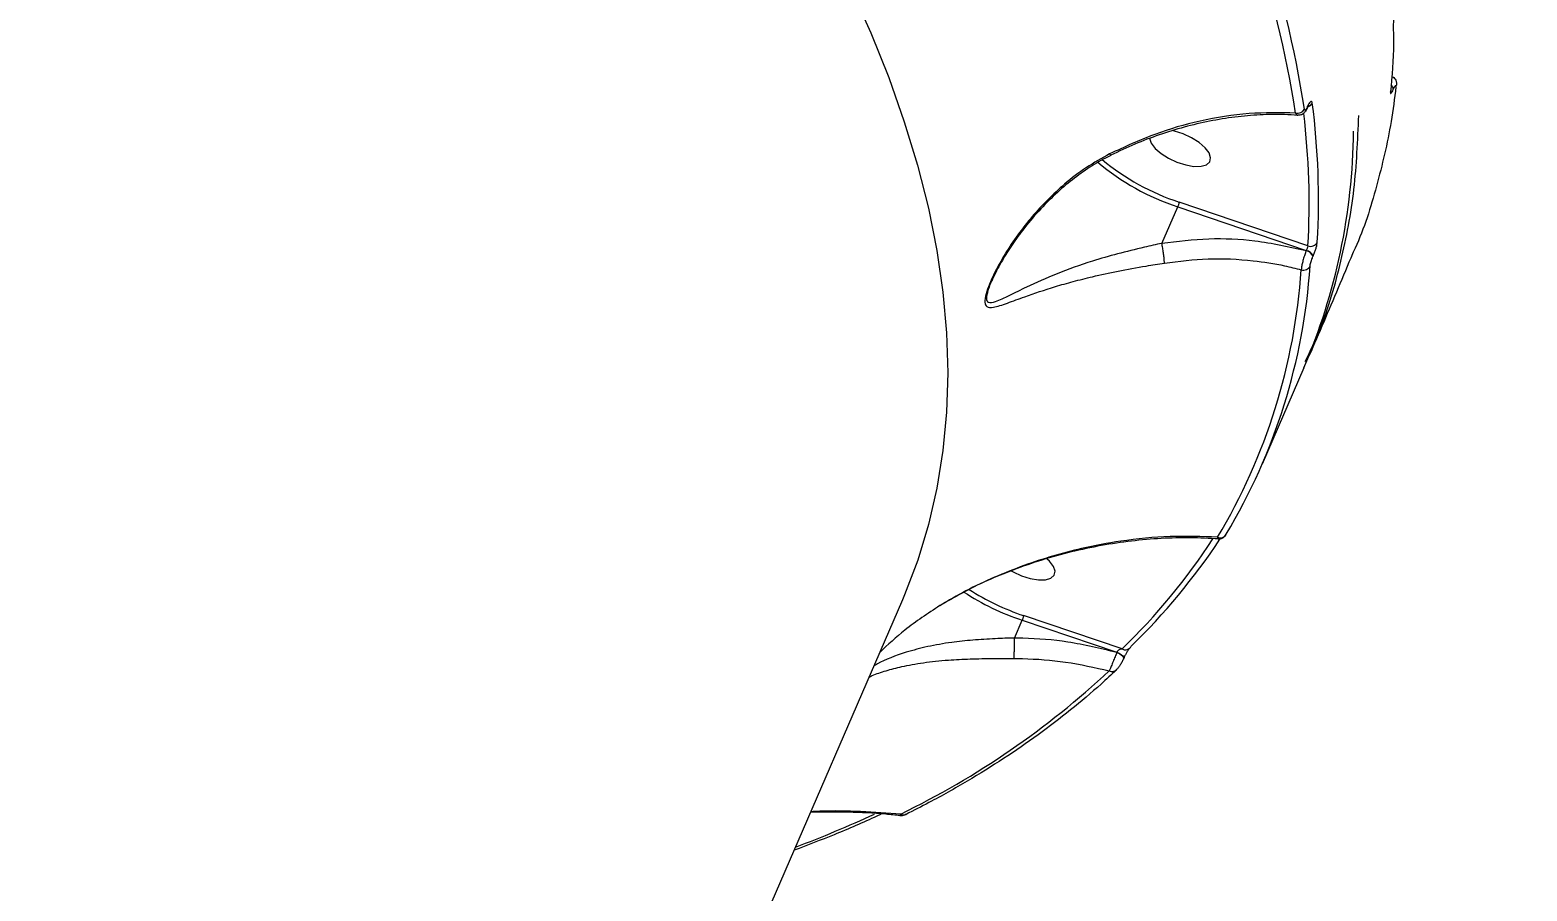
# Model space of a CAD drawing. Header units: millimetres. Extents: x -5517 to 6387, y -5295 to 6147.
# Drawn here: x 3733.3 to 3939.3, y 2462.9 to 2581.3 of the extents above; entities that cross this region are included whole.
import ezdxf

# ---------------------------------------------------------------- set-up
doc = ezdxf.new("R2010")
doc.units = ezdxf.units.MM
for name, color, linetype in [('DIKOM_ОБЪЕКТ', 7, 'Continuous'), ('DIKOM_РАЗМЕР_ЗОНА', 7, 'Continuous'), ('DIKOM_РАЗМЕР_ОБЪЕКТА', 7, 'Continuous')]:
    doc.layers.add(name, color=color, linetype=linetype)
doc.styles.add('style1', font='arial.ttf', dxfattribs={"width": 0.8})
doc.dimstyles.new('1-50', dxfattribs={"dimtxt": 300, "dimasz": 200, "dimexe": 100, "dimexo": 0, "dimgap": 100, "dimtad": 1, "dimtxsty": 'style1', "dimcen": 200, "dimclrd": 7, "dimclre": 7, "dimclrt": 7, "dimadec": 1, "dimazin": 2, "dimtfac": 1, "dimtmove": 0, "dimatfit": 2, "dimfxl": 0, "dimlwd": 25, "dimlwe": 18, "dimarcsym": 0})

# ---------------------------------------------------------------- blocks, each defined once
blk = doc.blocks.new('*D2')
at = {"layer": 'Defpoints', "color": 0, "transparency": 16777216}
for p in [(4491.49, 3838.97), (-2445.56, 374.31), (4491.49, -4687.8)]:
    blk.add_point(p, dxfattribs=at)
at = {"layer": 'DIKOM_РАЗМЕР_ОБЪЕКТА', "color": 7, "lineweight": 18, "transparency": 16777216}
for p, q in [((4491.49, 3838.97), (4491.49, -4787.8)), ((-2445.56, 374.31), (-2445.56, -4787.8))]:
    blk.add_line(p, q, dxfattribs=at)
at = {"layer": 'DIKOM_РАЗМЕР_ОБЪЕКТА', "color": 7, "lineweight": 25, "transparency": 16777216}
blk.add_line((-2245.56, -4687.8), (4291.49, -4687.8), dxfattribs=at)
at = {"layer": 'DIKOM_РАЗМЕР_ОБЪЕКТА', "color": 7, "transparency": 16777216}
for points in [[(-2245.56, -4654.47), (-2245.56, -4721.14), (-2445.56, -4687.8)], [(4291.49, -4654.47), (4291.49, -4721.14), (4491.49, -4687.8)]]:
    blk.add_solid(points, dxfattribs=at)
at = {"layer": 'DIKOM_РАЗМЕР_ОБЪЕКТА', "color": 7, "transparency": 16777216, "insert": (1022.97, -4434.63), "char_height": 300, "attachment_point": 5, "style": 'style1'}
blk.add_mtext('6900', dxfattribs=at)
blk = doc.blocks.new('*D3')
at = {"layer": 'Defpoints', "color": 0, "transparency": 16777216}
for p in [(6386.85, 4728.17), (-4131.44, -152.69), (6386.85, -5195.35)]:
    blk.add_point(p, dxfattribs=at)
at = {"layer": 'DIKOM_РАЗМЕР_ЗОНА', "color": 7, "lineweight": 18, "transparency": 16777216}
for p, q in [((6386.85, 4728.17), (6386.85, -5295.35)), ((-4131.44, -152.69), (-4131.44, -5295.35))]:
    blk.add_line(p, q, dxfattribs=at)
at = {"layer": 'DIKOM_РАЗМЕР_ЗОНА', "color": 7, "lineweight": 25, "transparency": 16777216}
blk.add_line((-3931.44, -5195.35), (6186.85, -5195.35), dxfattribs=at)
at = {"layer": 'DIKOM_РАЗМЕР_ЗОНА', "color": 7, "transparency": 16777216}
for points in [[(-3931.44, -5162.02), (-3931.44, -5228.69), (-4131.44, -5195.35)], [(6186.85, -5162.02), (6186.85, -5228.69), (6386.85, -5195.35)]]:
    blk.add_solid(points, dxfattribs=at)
at = {"layer": 'DIKOM_РАЗМЕР_ЗОНА', "color": 7, "transparency": 16777216, "insert": (1127.71, -4942.18), "char_height": 300, "attachment_point": 5, "style": 'style1'}
blk.add_mtext('10500', dxfattribs=at)

msp = doc.modelspace()

# ---------------------------------------------------------------- linework, layer by layer
at = {"layer": 'DIKOM_ОБЪЕКТ', "color": 7, "linetype": 'Continuous', "lineweight": 15}
for p, q in [((3909.101, 2570.718), (3909.073, 2570.652)), ((3909.115, 2570.833), (3909.087, 2570.767)), ((3890.802, 2567.426), (3890.487, 2567.497)), ((3889.052, 2551.964), (3891.237, 2557.011)), ((3891.237, 2557.011), (3908.932, 2550.997)), ((3909.152, 2551.63), (3891.419, 2557.657)), ((3908.932, 2550.997), (3908.913, 2550.952)), ((3909.843, 2550.153), (3909.863, 2550.199)), ((3908.597, 2534.83), (3902.857, 2521.576)), ((3853.372, 2502.931), (3736.92, 2234.038)), ((3883.584, 2496.179), (3870.017, 2500.758)), ((3868.781, 2497.673), (3869.837, 2500.112)), ((3869.837, 2500.112), (3882.865, 2495.715)), ((3868.781, 2497.673), (3868.779, 2497.667)), ((3882.865, 2495.715), (3882.854, 2495.688)), ((3883.773, 2494.822), (3883.726, 2494.756)), ((3883.784, 2494.849), (3883.773, 2494.822))]:
    msp.add_line(p, q, dxfattribs=at)
at = {"layer": 'DIKOM_ОБЪЕКТ', "color": 7, "linetype": 'Continuous', "lineweight": 15, "flags": 128}
for points in [[(3846.206, 2587.151), (3849, 2580.935), (3851.471, 2574.788), (3853.618, 2568.715), (3855.439, 2562.722), (3856.932, 2556.815), (3858.095, 2550.998), (3858.928, 2545.279), (3859.429, 2539.661), (3859.599, 2534.15), (3859.437, 2528.752), (3858.943, 2523.47), (3858.118, 2518.311), (3856.962, 2513.279), (3855.477, 2508.378), (3853.663, 2503.614), (3853.372, 2502.931)], [(3920.51, 2572.779), (3920.56, 2572.946), (3920.571, 2573.019)], [(3909.074, 2570.655), (3909.086, 2570.694), (3909.087, 2570.767)], [(3909.1, 2570.714), (3909.114, 2570.76), (3909.115, 2570.833)], [(3887.367, 2566.461), (3887.369, 2566.43), (3887.587, 2565.767), (3888.127, 2565.049), (3888.947, 2564.335), (3889.979, 2563.683), (3891.139, 2563.145), (3892.334, 2562.765), (3893.468, 2562.574), (3894.447, 2562.587), (3895.193, 2562.803), (3895.645, 2563.205), (3895.767, 2563.761), (3895.549, 2564.424), (3895.008, 2565.142), (3894.189, 2565.855), (3893.157, 2566.508), (3891.997, 2567.046), (3890.802, 2567.426), (3890.802, 2567.426)], [(3868.34, 2506.917), (3868.578, 2506.784), (3869.739, 2506.246), (3870.934, 2505.866), (3872.067, 2505.675), (3873.046, 2505.688), (3873.792, 2505.905), (3874.245, 2506.307), (3874.367, 2506.862), (3874.149, 2507.525), (3873.608, 2508.243), (3873.245, 2508.59)], [(3884.635, 2496.285), (3884.727, 2496.391), (3884.813, 2496.543)], [(3882.854, 2495.688), (3883.078, 2495.598), (3883.289, 2495.487), (3883.475, 2495.359), (3883.625, 2495.224), (3883.729, 2495.088), (3883.783, 2494.96), (3883.781, 2494.847), (3883.773, 2494.822)], [(3882.865, 2495.715), (3883.09, 2495.625), (3883.301, 2495.514), (3883.487, 2495.386), (3883.637, 2495.251), (3883.741, 2495.115), (3883.794, 2494.987), (3883.793, 2494.874), (3883.784, 2494.849)]]:
    msp.add_lwpolyline(points, dxfattribs=at)
at = {"layer": 'DIKOM_ОБЪЕКТ', "color": 7, "linetype": 'Continuous', "lineweight": 15}
for centre, radius, start, end in [((3754.587, 2546.411), 155.947, 8.87181, 27.53522), ((3753.715, 2545.904), 155.594, 8.87108, 27.53552), ((3920.18, 2573.157), 0.714, 359.38564, 55.95656), ((3908.85, 2571.719), 0.994, 286.6412, 335.1041), ((3808.059, 2558.035), 102.555, 356.69659, 7.43211), ((3907.709, 2570.937), 1.071, 255.90815, 333.61088), ((3807.386, 2557.523), 101.936, 356.68612, 6.95037), ((3830.528, 2568.209), 84.906, 336.85064, 359.46114), ((3901.754, 2588.888), 33.567, 230.11687, 251.74137), ((3901.66, 2588.654), 32.645, 230.40905, 251.7173), ((3909.525, 2552.588), 1.028, 248.72536, 333.27236), ((3908.689, 2549.75), 1.223, 19.2782, 79.44428), ((3908.709, 2549.796), 1.222, 19.25783, 79.4731), ((3826.159, 2553.821), 82.253, 329.07706, 356.18618), ((3827.202, 2554.347), 82.432, 329.07643, 356.18669), ((3908.54, 2549.32), 1.018, 252.25037, 333.47292), ((3822.177, 2559.602), 88.279, 314.07486, 326.83625), ((3823.181, 2560.191), 88.598, 314.07826, 326.47564), ((3897.094, 2512.388), 0.915, 245.91329, 333.94191), ((3881.642, 2534.683), 36.531, 237.15366, 251.14681), ((3881.51, 2534.382), 35.533, 237.74074, 251.12917), ((3884.038, 2496.939), 0.886, 239.09851, 312.36127), ((3801.077, 2579.972), 118.559, 296.04093, 312.92644), ((3882.219, 2493.933), 0.868, 242.88602, 311.98667), ((3779.361, 2626.016), 167.923, 290.66977, 294.70177), ((3853.531, 2474.136), 0.798, 239.5178, 295.30035)]:
    msp.add_arc(centre, radius, start, end, dxfattribs=at)
for points, knots in [([(3920.526, 2591.207), (3920.554, 2590.886), (3920.693, 2589.28), (3920.918, 2585.959), (3920.907, 2583.027), (3920.901, 2581.343)], [0, 0, 0, 0, 0.09611, 0.4805625, 1, 1, 1, 1]), ([(3920.901, 2581.343), (3920.912, 2580.734), (3920.962, 2577.817), (3920.71, 2575.005), (3920.51, 2572.779)], [0, 0, 0, 0, 0.2087092, 1, 1, 1, 1]), ([(3920.814, 2574.898), (3920.814, 2574.898), (3920.923, 2574.856), (3921.077, 2574.695), (3921.239, 2574.454), (3921.316, 2574.213), (3921.34, 2573.986), (3921.339, 2573.826), (3921.318, 2573.721), (3921.311, 2573.686)], [0, 0, 0, 0, 0.0014518, 0.2192413, 0.3988881, 0.5618481, 0.7196162, 0.9080469, 1, 1, 1, 1]), ([(3921.266, 2573.517), (3921.06, 2571.921), (3920.457, 2567.253), (3918.667, 2559.815), (3916.823, 2553.769), (3915.398, 2550.811), (3915.275, 2550.557)], [0, 0, 0, 0, 0.1987807, 0.5814091, 0.9640366, 1, 1, 1, 1]), ([(3920.51, 2572.779), (3920.508, 2572.753), (3920.5, 2572.654), (3920.522, 2572.568), (3920.604, 2572.614), (3920.73, 2572.804), (3920.839, 2573.034), (3920.894, 2573.15)], [0, 0, 0, 0, 0.0825701, 0.3217244, 0.5513349, 0.7756502, 1, 1, 1, 1]), ([(3920.571, 2573.019), (3920.57, 2573.015), (3920.57, 2573.01), (3920.57, 2573.013), (3920.57, 2573.015)], [0, 0, 0, 0, 0.5560852, 1, 1, 1, 1]), ([(3920.894, 2573.15), (3920.948, 2573.264), (3921.056, 2573.492), (3921.18, 2573.679), (3921.258, 2573.723), (3921.277, 2573.64), (3921.268, 2573.542), (3921.266, 2573.517)], [0, 0, 0, 0, 0.2257077, 0.4513744, 0.680197, 0.9175879, 1, 1, 1, 1]), ([(3909.072, 2570.657), (3909.058, 2570.624), (3908.963, 2570.391), (3908.789, 2570.097), (3908.458, 2569.774), (3908.1, 2569.602), (3907.859, 2569.609), (3907.756, 2569.612)], [0, 0, 0, 0, 0.056086, 0.3965601, 0.6280259, 0.8430182, 1, 1, 1, 1]), ([(3909.087, 2570.767), (3909.048, 2570.684), (3908.97, 2570.517), (3908.856, 2570.362), (3908.762, 2570.3), (3908.695, 2570.335), (3908.677, 2570.422), (3908.668, 2570.461)], [0, 0, 0, 0, 0.2039089, 0.4079856, 0.613481, 0.8265439, 1, 1, 1, 1]), ([(3909.265, 2571.031), (3909.264, 2571.03), (3909.262, 2571.027), (3909.22, 2570.963), (3909.163, 2570.858), (3909.119, 2570.753), (3909.101, 2570.713)], [0, 0, 0, 0, 0.1756039, 0.4333411, 0.7833862, 1, 1, 1, 1]), ([(3909.752, 2571.301), (3909.74, 2571.361), (3909.712, 2571.494), (3909.611, 2571.545), (3909.466, 2571.449), (3909.293, 2571.213), (3909.175, 2570.96), (3909.115, 2570.833)], [0, 0, 0, 0, 0.1741892, 0.3895702, 0.5958016, 0.7979074, 1, 1, 1, 1]), ([(3907.448, 2569.899), (3905.329, 2569.943), (3901.035, 2570.034), (3894.481, 2568.96), (3887.997, 2567.127), (3883.93, 2565.24), (3881.872, 2564.285)], [0, 0, 0, 0, 0.2536007, 0.5139689, 0.7539661, 1, 1, 1, 1]), ([(3907.745, 2569.572), (3907.149, 2569.619), (3905.457, 2569.751), (3902.569, 2569.684), (3899.118, 2569.391), (3895.627, 2568.826), (3892.144, 2568.013), (3888.7, 2566.95), (3885.318, 2565.673), (3883.13, 2564.628), (3882.041, 2564.108)], [0, 0, 0, 0, 0.0726471, 0.2060696, 0.3396747, 0.4734692, 0.6068263, 0.7385059, 0.8697975, 1, 1, 1, 1]), ([(3907.448, 2569.899), (3907.489, 2569.816), (3907.571, 2569.649), (3907.69, 2569.628), (3907.75, 2569.617)], [0, 0, 0, 0, 0.4994031, 1, 1, 1, 1]), ([(3908.784, 2535.705), (3909.479, 2537.167), (3911.578, 2541.584), (3913.819, 2549.496), (3915.718, 2559.277), (3916.004, 2566.145), (3916.145, 2569.557)], [0, 0, 0, 0, 0.1420441, 0.4290409, 0.7162424, 1, 1, 1, 1]), ([(3881.872, 2564.285), (3880.786, 2563.68), (3878.598, 2562.46), (3874.948, 2559.64), (3871.058, 2555.726), (3867.933, 2551.406), (3866.142, 2548.187), (3865.299, 2546.323), (3864.804, 2544.929), (3864.631, 2543.786), (3864.97, 2543.137), (3865.988, 2543.134), (3867.76, 2543.735), (3870.537, 2544.775), (3873.616, 2545.819), (3876.835, 2546.734), (3879.688, 2547.449), (3883.021, 2548.166), (3886.38, 2548.782), (3888.564, 2549.137), (3889.402, 2549.273)], [0, 0, 0, 0, 0.0563526, 0.1136139, 0.210371, 0.309983, 0.3619811, 0.3883025, 0.4153376, 0.445738, 0.4740988, 0.5167979, 0.5802319, 0.6452964, 0.7405604, 0.7897117, 0.8388444, 0.8993621, 0.9613613, 1, 1, 1, 1]), ([(3882.051, 2564.082), (3881.796, 2563.962), (3880.683, 2563.44), (3878.801, 2562.252), (3876.389, 2560.507), (3874.037, 2558.448), (3871.762, 2556.097), (3869.755, 2553.652), (3868.093, 2551.287), (3866.913, 2549.321), (3866.126, 2547.84), (3865.805, 2547.106), (3865.693, 2546.851)], [0, 0, 0, 0, 0.0338793, 0.1473167, 0.2674203, 0.3942767, 0.5272752, 0.6673456, 0.7822964, 0.8862266, 0.9604576, 1, 1, 1, 1]), ([(3881.872, 2564.285), (3881.892, 2564.257), (3881.95, 2564.177), (3882.016, 2564.1), (3882.025, 2564.124), (3882.029, 2564.134)], [0, 0, 0, 0, 0.2425401, 0.7045383, 1, 1, 1, 1]), ([(3891.419, 2557.657), (3891.419, 2557.647), (3891.418, 2557.629), (3891.412, 2557.574), (3891.393, 2557.475), (3891.352, 2557.321), (3891.298, 2557.158), (3891.258, 2557.06), (3891.237, 2557.011)], [0, 0, 0, 0, 0.0702094, 0.1413841, 0.3560749, 0.5706665, 0.7853361, 1, 1, 1, 1]), ([(3908.913, 2550.952), (3906.577, 2551.469), (3902.183, 2552.443), (3895.451, 2552.732), (3891.202, 2552.222), (3889.052, 2551.964)], [0, 0, 0, 0, 0.3593285, 0.6759, 1, 1, 1, 1]), ([(3909.863, 2550.199), (3909.902, 2550.293), (3910.003, 2550.532), (3910.159, 2550.962), (3910.306, 2551.432), (3910.411, 2551.852), (3910.433, 2552.034), (3910.443, 2552.126)], [0, 0, 0, 0, 0.1408028, 0.3552848, 0.5700429, 0.7849828, 1, 1, 1, 1]), ([(3889.051, 2551.958), (3889.05, 2551.958), (3888.239, 2551.823), (3886.163, 2551.315), (3882.924, 2550.554), (3878.81, 2549.359), (3874.511, 2547.811), (3870.809, 2546.185), (3868.029, 2544.752), (3866.281, 2543.924), (3865.237, 2543.692), (3864.907, 2544.169), (3864.993, 2544.852), (3865.209, 2545.651), (3865.413, 2546.249), (3865.658, 2546.776), (3865.693, 2546.851)], [0, 0, 0, 0, 0.0000556, 0.0629968, 0.1640179, 0.2651759, 0.425569, 0.5861855, 0.6914256, 0.7962452, 0.8630975, 0.9057947, 0.9416794, 0.951519, 0.9931661, 1, 1, 1, 1]), ([(3889.052, 2551.964), (3889.051, 2551.963), (3889.051, 2551.961), (3889.051, 2551.959), (3889.051, 2551.958)], [0, 0, 0, 0, 0.6045098, 1, 1, 1, 1]), ([(3889.402, 2549.273), (3889.403, 2549.292), (3889.404, 2549.366), (3889.396, 2549.588), (3889.36, 2550.026), (3889.28, 2550.658), (3889.173, 2551.34), (3889.092, 2551.752), (3889.051, 2551.958)], [0, 0, 0, 0, 0.0380842, 0.1491897, 0.3619019, 0.5746064, 0.7872931, 1, 1, 1, 1]), ([(3908.913, 2550.952), (3908.864, 2550.823), (3908.743, 2550.499), (3908.556, 2549.915), (3908.384, 2549.281), (3908.263, 2548.716), (3908.241, 2548.472), (3908.23, 2548.35)], [0, 0, 0, 0, 0.1424168, 0.3572921, 0.5717086, 0.7857612, 1, 1, 1, 1]), ([(3909.152, 2551.63), (3909.146, 2551.601), (3909.133, 2551.542), (3909.09, 2551.405), (3909.035, 2551.25), (3908.98, 2551.108), (3908.946, 2551.029), (3908.932, 2550.997)], [0, 0, 0, 0, 0.2150147, 0.4299683, 0.6447098, 0.8591383, 1, 1, 1, 1]), ([(3915.291, 2550.55), (3913.975, 2547.408), (3912.008, 2542.714), (3909.993, 2538.066), (3909.327, 2536.528)], [0, 0, 0, 0, 0.6692838, 1, 1, 1, 1]), ([(3909.451, 2548.865), (3909.459, 2548.926), (3909.475, 2549.047), (3909.546, 2549.327), (3909.644, 2549.64), (3909.749, 2549.929), (3909.816, 2550.09), (3909.843, 2550.153)], [0, 0, 0, 0, 0.2142991, 0.4284369, 0.6429103, 0.857752, 1, 1, 1, 1]), ([(3889.402, 2549.273), (3891.404, 2549.521), (3895.455, 2550.021), (3901.028, 2549.741), (3905.295, 2549.083), (3907.468, 2548.54), (3908.23, 2548.35)], [0, 0, 0, 0, 0.3181955, 0.6439613, 0.8752462, 1, 1, 1, 1]), ([(3896.721, 2511.552), (3894.556, 2511.628), (3890.198, 2511.781), (3883.896, 2511.153), (3877.153, 2509.897), (3871.319, 2508.192), (3866.023, 2506.08), (3862.151, 2504.254), (3859.7, 2502.825), (3858.515, 2502.135)], [0, 0, 0, 0, 0.1738779, 0.3501383, 0.4880586, 0.6922738, 0.7971162, 0.9019366, 1, 1, 1, 1]), ([(3896.854, 2511.312), (3895.568, 2511.382), (3892.977, 2511.522), (3888.967, 2511.407), (3884.871, 2511.052), (3880.731, 2510.435), (3876.616, 2509.566), (3872.594, 2508.457), (3868.717, 2507.13), (3865.019, 2505.595), (3861.615, 2503.947), (3859.51, 2502.703), (3858.528, 2502.123)], [0, 0, 0, 0, 0.1035353, 0.2085427, 0.3143064, 0.4206437, 0.5260389, 0.6287866, 0.7284895, 0.824981, 0.9183199, 1, 1, 1, 1]), ([(3896.721, 2511.552), (3896.723, 2511.534), (3896.736, 2511.41), (3896.771, 2511.287), (3896.837, 2511.305), (3896.854, 2511.31)], [0, 0, 0, 0, 0.1129319, 0.7743736, 1, 1, 1, 1]), ([(3897.866, 2511.893), (3897.845, 2511.857), (3897.801, 2511.781), (3897.721, 2511.67), (3897.577, 2511.518), (3897.369, 2511.379), (3897.114, 2511.284), (3896.931, 2511.296), (3896.851, 2511.301)], [0, 0, 0, 0, 0.1486914, 0.3157951, 0.4525552, 0.6258346, 0.8359108, 1, 1, 1, 1]), ([(3858.515, 2502.135), (3856.864, 2501.052), (3853.902, 2499.112), (3851.365, 2496.751), (3850.243, 2495.707)], [0, 0, 0, 0, 0.5578319, 1, 1, 1, 1]), ([(3858.515, 2502.135), (3858.523, 2502.124), (3858.535, 2502.107), (3858.53, 2502.118), (3858.528, 2502.122)], [0, 0, 0, 0, 0.6167391, 1, 1, 1, 1]), ([(3870.017, 2500.758), (3870.017, 2500.751), (3870.017, 2500.733), (3870.011, 2500.678), (3869.992, 2500.576), (3869.951, 2500.423), (3869.897, 2500.259), (3869.857, 2500.161), (3869.837, 2500.112)], [0, 0, 0, 0, 0.0536131, 0.1413846, 0.3560496, 0.5707739, 0.7853401, 1, 1, 1, 1]), ([(3868.779, 2497.667), (3868.779, 2497.667), (3867.895, 2497.667), (3865.943, 2497.577), (3863.022, 2497.412), (3859.873, 2497.07), (3856.771, 2496.525), (3853.277, 2495.581), (3850.757, 2494.646), (3849.581, 2493.903), (3849.417, 2493.799)], [0, 0, 0, 0, 0.0000584, 0.1082482, 0.2389587, 0.3698124, 0.5326455, 0.6956894, 0.9576255, 1, 1, 1, 1]), ([(3868.752, 2494.856), (3868.752, 2494.867), (3868.753, 2494.951), (3868.755, 2495.197), (3868.759, 2495.709), (3868.766, 2496.348), (3868.772, 2497.038), (3868.777, 2497.457), (3868.779, 2497.667)], [0, 0, 0, 0, 0.0259592, 0.209573, 0.4071794, 0.6047853, 0.8023867, 1, 1, 1, 1]), ([(3882.854, 2495.688), (3880.623, 2496.223), (3876.394, 2497.237), (3871.625, 2497.628), (3869.169, 2497.667), (3868.781, 2497.673)], [0, 0, 0, 0, 0.4843484, 0.9185204, 1, 1, 1, 1]), ([(3848.761, 2492.283), (3848.909, 2492.36), (3849.559, 2492.697), (3851.103, 2493.184), (3853.381, 2493.803), (3856.212, 2494.314), (3859.396, 2494.652), (3862.687, 2494.821), (3865.757, 2494.87), (3867.816, 2494.861), (3868.752, 2494.856)], [0, 0, 0, 0, 0.0389783, 0.1704179, 0.3018186, 0.4614859, 0.6250668, 0.7550049, 0.8886928, 1, 1, 1, 1]), ([(3868.752, 2494.856), (3869.128, 2494.853), (3871.486, 2494.829), (3875.91, 2494.493), (3879.826, 2493.61), (3881.823, 2493.16)], [0, 0, 0, 0, 0.0849743, 0.533468, 1, 1, 1, 1]), ([(3882.854, 2495.688), (3882.819, 2495.602), (3882.706, 2495.316), (3882.486, 2494.766), (3882.216, 2494.102), (3881.974, 2493.513), (3881.873, 2493.277), (3881.823, 2493.16)], [0, 0, 0, 0, 0.0942846, 0.3122819, 0.5412031, 0.7714045, 1, 1, 1, 1]), ([(3883.695, 2494.663), (3883.661, 2494.586), (3883.558, 2494.362), (3883.333, 2493.977), (3883.082, 2493.584), (3882.887, 2493.393), (3882.79, 2493.299)], [0, 0, 0, 0, 0.1428367, 0.4211664, 0.7143438, 1, 1, 1, 1]), ([(3883.584, 2496.179), (3883.518, 2496.168), (3883.391, 2496.147), (3883.193, 2496.056), (3883.034, 2495.942), (3882.942, 2495.842), (3882.893, 2495.772), (3882.876, 2495.736), (3882.865, 2495.715)], [0, 0, 0, 0, 0.2685725, 0.5228149, 0.7426078, 0.86918, 0.9242341, 1, 1, 1, 1]), ([(3884.635, 2496.285), (3884.636, 2496.286), (3884.638, 2496.288), (3884.595, 2496.243), (3884.505, 2496.128), (3884.347, 2495.901), (3884.14, 2495.561), (3883.938, 2495.185), (3883.8, 2494.892), (3883.753, 2494.773), (3883.741, 2494.74)], [0, 0, 0, 0, 0.0235602, 0.1102082, 0.226621, 0.389147, 0.5776495, 0.7749751, 0.9374037, 1, 1, 1, 1]), ([(3882.804, 2493.291), (3882.106, 2492.64), (3880.085, 2490.754), (3876.532, 2487.75), (3872.061, 2484.329), (3867.318, 2481.063), (3862.31, 2477.956), (3857.803, 2475.421), (3854.921, 2473.951), (3853.872, 2473.415)], [0, 0, 0, 0, 0.0864781, 0.2502402, 0.4140635, 0.5779727, 0.7419573, 0.9060075, 1, 1, 1, 1]), ([(3853.126, 2473.449), (3849.462, 2473.715), (3845.387, 2474.01), (3841.172, 2473.8), (3840.747, 2473.779)], [0, 0, 0, 0, 0.8991981, 1, 1, 1, 1]), ([(3850.495, 2473.468), (3850.279, 2473.366), (3848.167, 2472.37), (3844.206, 2470.664), (3840.297, 2469.173), (3838.446, 2468.466)], [0, 0, 0, 0, 0.056474, 0.5530861, 1, 1, 1, 1]), ([(3853.024, 2473.244), (3852.38, 2473.312), (3850.048, 2473.56), (3845.944, 2473.738), (3842.452, 2473.713), (3840.712, 2473.7)], [0, 0, 0, 0, 0.160808, 0.5819471, 1, 1, 1, 1]), ([(3853.862, 2473.44), (3853.778, 2473.392), (3853.549, 2473.26), (3853.243, 2473.179), (3853.033, 2473.232), (3853.02, 2473.235)], [0, 0, 0, 0, 0.3507233, 0.9596309, 1, 1, 1, 1]), ([(3853.126, 2473.449), (3853.077, 2473.342), (3853.014, 2473.207), (3853.023, 2473.249), (3853.025, 2473.258)], [0, 0, 0, 0, 0.7845815, 1, 1, 1, 1])]:
    msp.add_open_spline(points, degree=3, knots=knots, dxfattribs=at)

# ---------------------------------------------------------------- dimensions: what is measured, and where the dimension line sits
at = {"layer": 'DIKOM_РАЗМЕР_ЗОНА'}
dim = msp.add_linear_dim(base=(6386.855, -5195.352), p1=(-4131.439, -152.689), p2=(6386.855, 4728.173), text='10500', dimstyle='1-50', dxfattribs=at)
dim.commit()
dim.dimension.update_dxf_attribs({"geometry": '*D3', "text_midpoint": (1127.708, -5195.352), "dimtype": 160})
at = {"layer": 'DIKOM_РАЗМЕР_ОБЪЕКТА'}
dim = msp.add_linear_dim(base=(4491.49, -4687.804), p1=(-2445.558, 374.311), p2=(4491.49, 3838.967), text='6900', dimstyle='1-50', dxfattribs=at)
dim.commit()
dim.dimension.update_dxf_attribs({"geometry": '*D2', "text_midpoint": (1022.966, -4687.804), "dimtype": 160})

doc.saveas('drawing.dxf')
